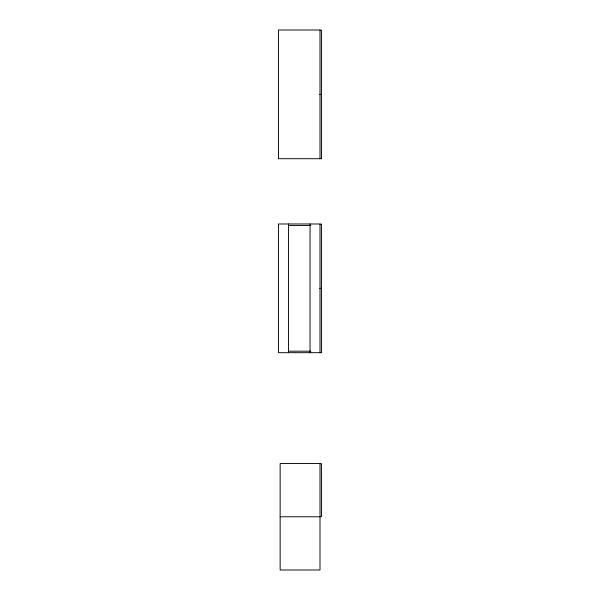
<?xml version="1.0" encoding="UTF-8"?>
<svg xmlns="http://www.w3.org/2000/svg" width="600" height="600" viewBox="0 0 600 600"><rect width="100%" height="100%" fill="white"/><g stroke="black" fill="none" stroke-linecap="round" stroke-linejoin="round"><path stroke-width="0.9" d="M320.01 30.165L321.51 30.165L321.51 94.358L320.01 94.358M320.01 94.523L321.51 94.523L321.51 158.708L278.49 158.708L278.49 30L320.01 30L320.01 158.708M320.01 224.145L321.51 224.145L321.51 288.33L320.01 288.33M288.645 225.472L310.785 225.472M320.01 288.502L321.51 288.502L321.51 352.688L278.49 352.688L278.49 223.98L320.01 223.98L320.01 352.688M288.645 351.195L310.785 351.195M320.01 463.71L321.51 463.71L321.51 516.607L320.01 516.607M280.155 516.773L320.01 516.773M310.05 223.98L310.05 352.688M288.457 223.98L288.457 352.688M320.01 463.545L280.155 463.545L280.155 570L320.01 570L320.01 463.545"/></g></svg>
